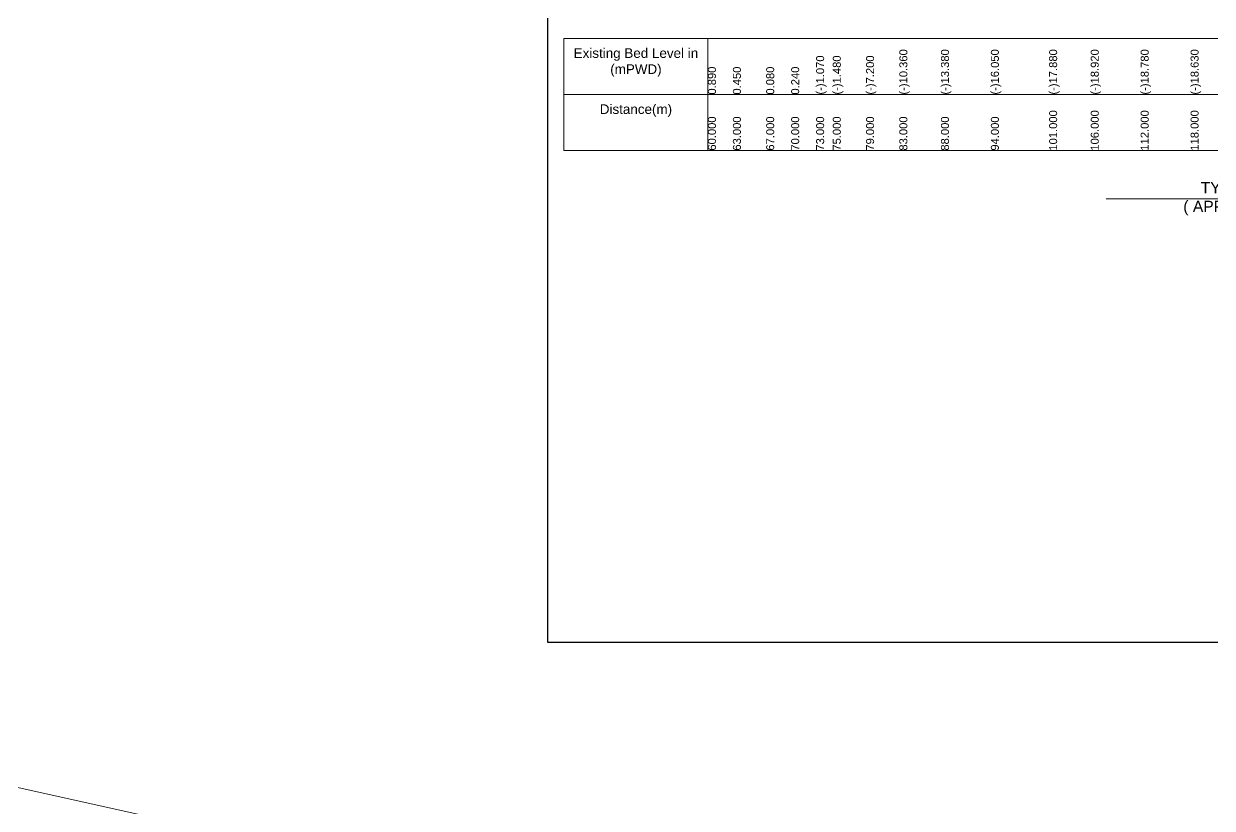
# Model space of a CAD drawing. Header units: inches. Extents: x 66615 to 414904, y -29123 to 90068.
# Drawn here: x 149300 to 156727, y 71630 to 76529 of the extents above; entities that cross this region are included whole.
import ezdxf

# ---------------------------------------------------------------- set-up
doc = ezdxf.new("R2010")
doc.units = ezdxf.units.IN
doc.header["$LTSCALE"] = 7
doc.header["$MEASUREMENT"] = 0
for name, color, linetype, lineweight in [('Cross section Data Border', 7, 'Continuous', 9), ('Cross Section Labels', 7, 'Continuous', 9), ('Long Section Labels', 7, 'Continuous', 9)]:
    doc.layers.add(name, color=color, linetype=linetype, lineweight=lineweight)
doc.styles.get("Standard").update_dxf_attribs({"font": 'arial.ttf'})

msp = doc.modelspace()

# ---------------------------------------------------------------- linework, layer by layer
msp.add_lwpolyline([(152575.75902, 79736.68441), (162575.75902, 79736.68441), (162575.75902, 72665.68441), (152575.75902, 72665.68441)], close=True)
at = {"layer": 'Cross section Data Border'}
msp.add_lwpolyline([(152675.75902, 76436.68441), (159271.56693, 76436.68441), (159271.56693, 75736.68441), (152675.75902, 75736.68441)], close=True, dxfattribs=at)
for points in [[(153575.75902, 76436.68441), (153575.75902, 75736.68441)], [(152675.75902, 76086.68441), (159271.56693, 76086.68441)]]:
    msp.add_lwpolyline(points, dxfattribs=at)
at = {"layer": 'Cross Section Labels'}
msp.add_lwpolyline([(156063.75902, 75436.68441), (157575.75902, 75436.68441), (159087.75902, 75436.68441)], dxfattribs=at)
at = {"layer": 'Long Section Labels'}
msp.add_line((66615.45744, 90067.95473), (414903.83709, 12914.81126), dxfattribs=at)

# ---------------------------------------------------------------- texts
at = {"layer": 'Cross section Data Border', "char_height": 60, "width": 800, "attachment_point": 5}
for s, insert in [('Existing Bed Level in (mPWD)', (153125.75902, 76286.68441)), ('Distance(m)', (153125.75902, 75986.68441))]:
    msp.add_mtext(s, dxfattribs=dict(at, insert=insert))
at = {"layer": 'Cross Section Labels', "insert": (157575.75902, 75436.68441), "char_height": 70, "attachment_point": 5}
msp.add_mtext('TYPICAL CROSS SECTION AT KM 0.500^J( APPLICABLE FROM KM 0.300 TO KM 1.000)', dxfattribs=at)
at = {"layer": 'Long Section Labels', "char_height": 50, "attachment_point": 1, "rotation": 90}
for s, insert in [('(-)10.360', (154771.75902, 76086.68441)), ('(-)13.380', (155031.75902, 76086.68441)), ('(-)16.050', (155343.75902, 76086.68441)), ('(-)17.880', (155707.75902, 76086.68441)), ('(-)18.920', (155967.75902, 76086.68441)), ('(-)18.780', (156279.75902, 76086.68441)), ('(-)18.630', (156591.75902, 76086.68441)), ('(-)1.070', (154251.75902, 76086.68441)), ('(-)1.480', (154355.75902, 76086.68441)), ('(-)7.200', (154563.75902, 76086.68441)), ('0.890', (153575.75902, 76086.68441)), ('0.450', (153731.75902, 76086.68441)), ('0.080', (153939.75902, 76086.68441)), ('0.240', (154095.75902, 76086.68441)), ('101.000', (155707.75902, 75736.68441)), ('106.000', (155967.75902, 75736.68441)), ('112.000', (156279.75902, 75736.68441)), ('118.000', (156591.75902, 75736.68441)), ('60.000', (153575.75902, 75736.68441)), ('63.000', (153731.75902, 75736.68441)), ('67.000', (153939.75902, 75736.68441)), ('70.000', (154095.75902, 75736.68441)), ('73.000', (154251.75902, 75736.68441)), ('75.000', (154355.75902, 75736.68441)), ('79.000', (154563.75902, 75736.68441)), ('83.000', (154771.75902, 75736.68441)), ('88.000', (155031.75902, 75736.68441)), ('94.000', (155343.75902, 75736.68441))]:
    msp.add_mtext(s, dxfattribs=dict(at, insert=insert))

doc.saveas('drawing.dxf')
